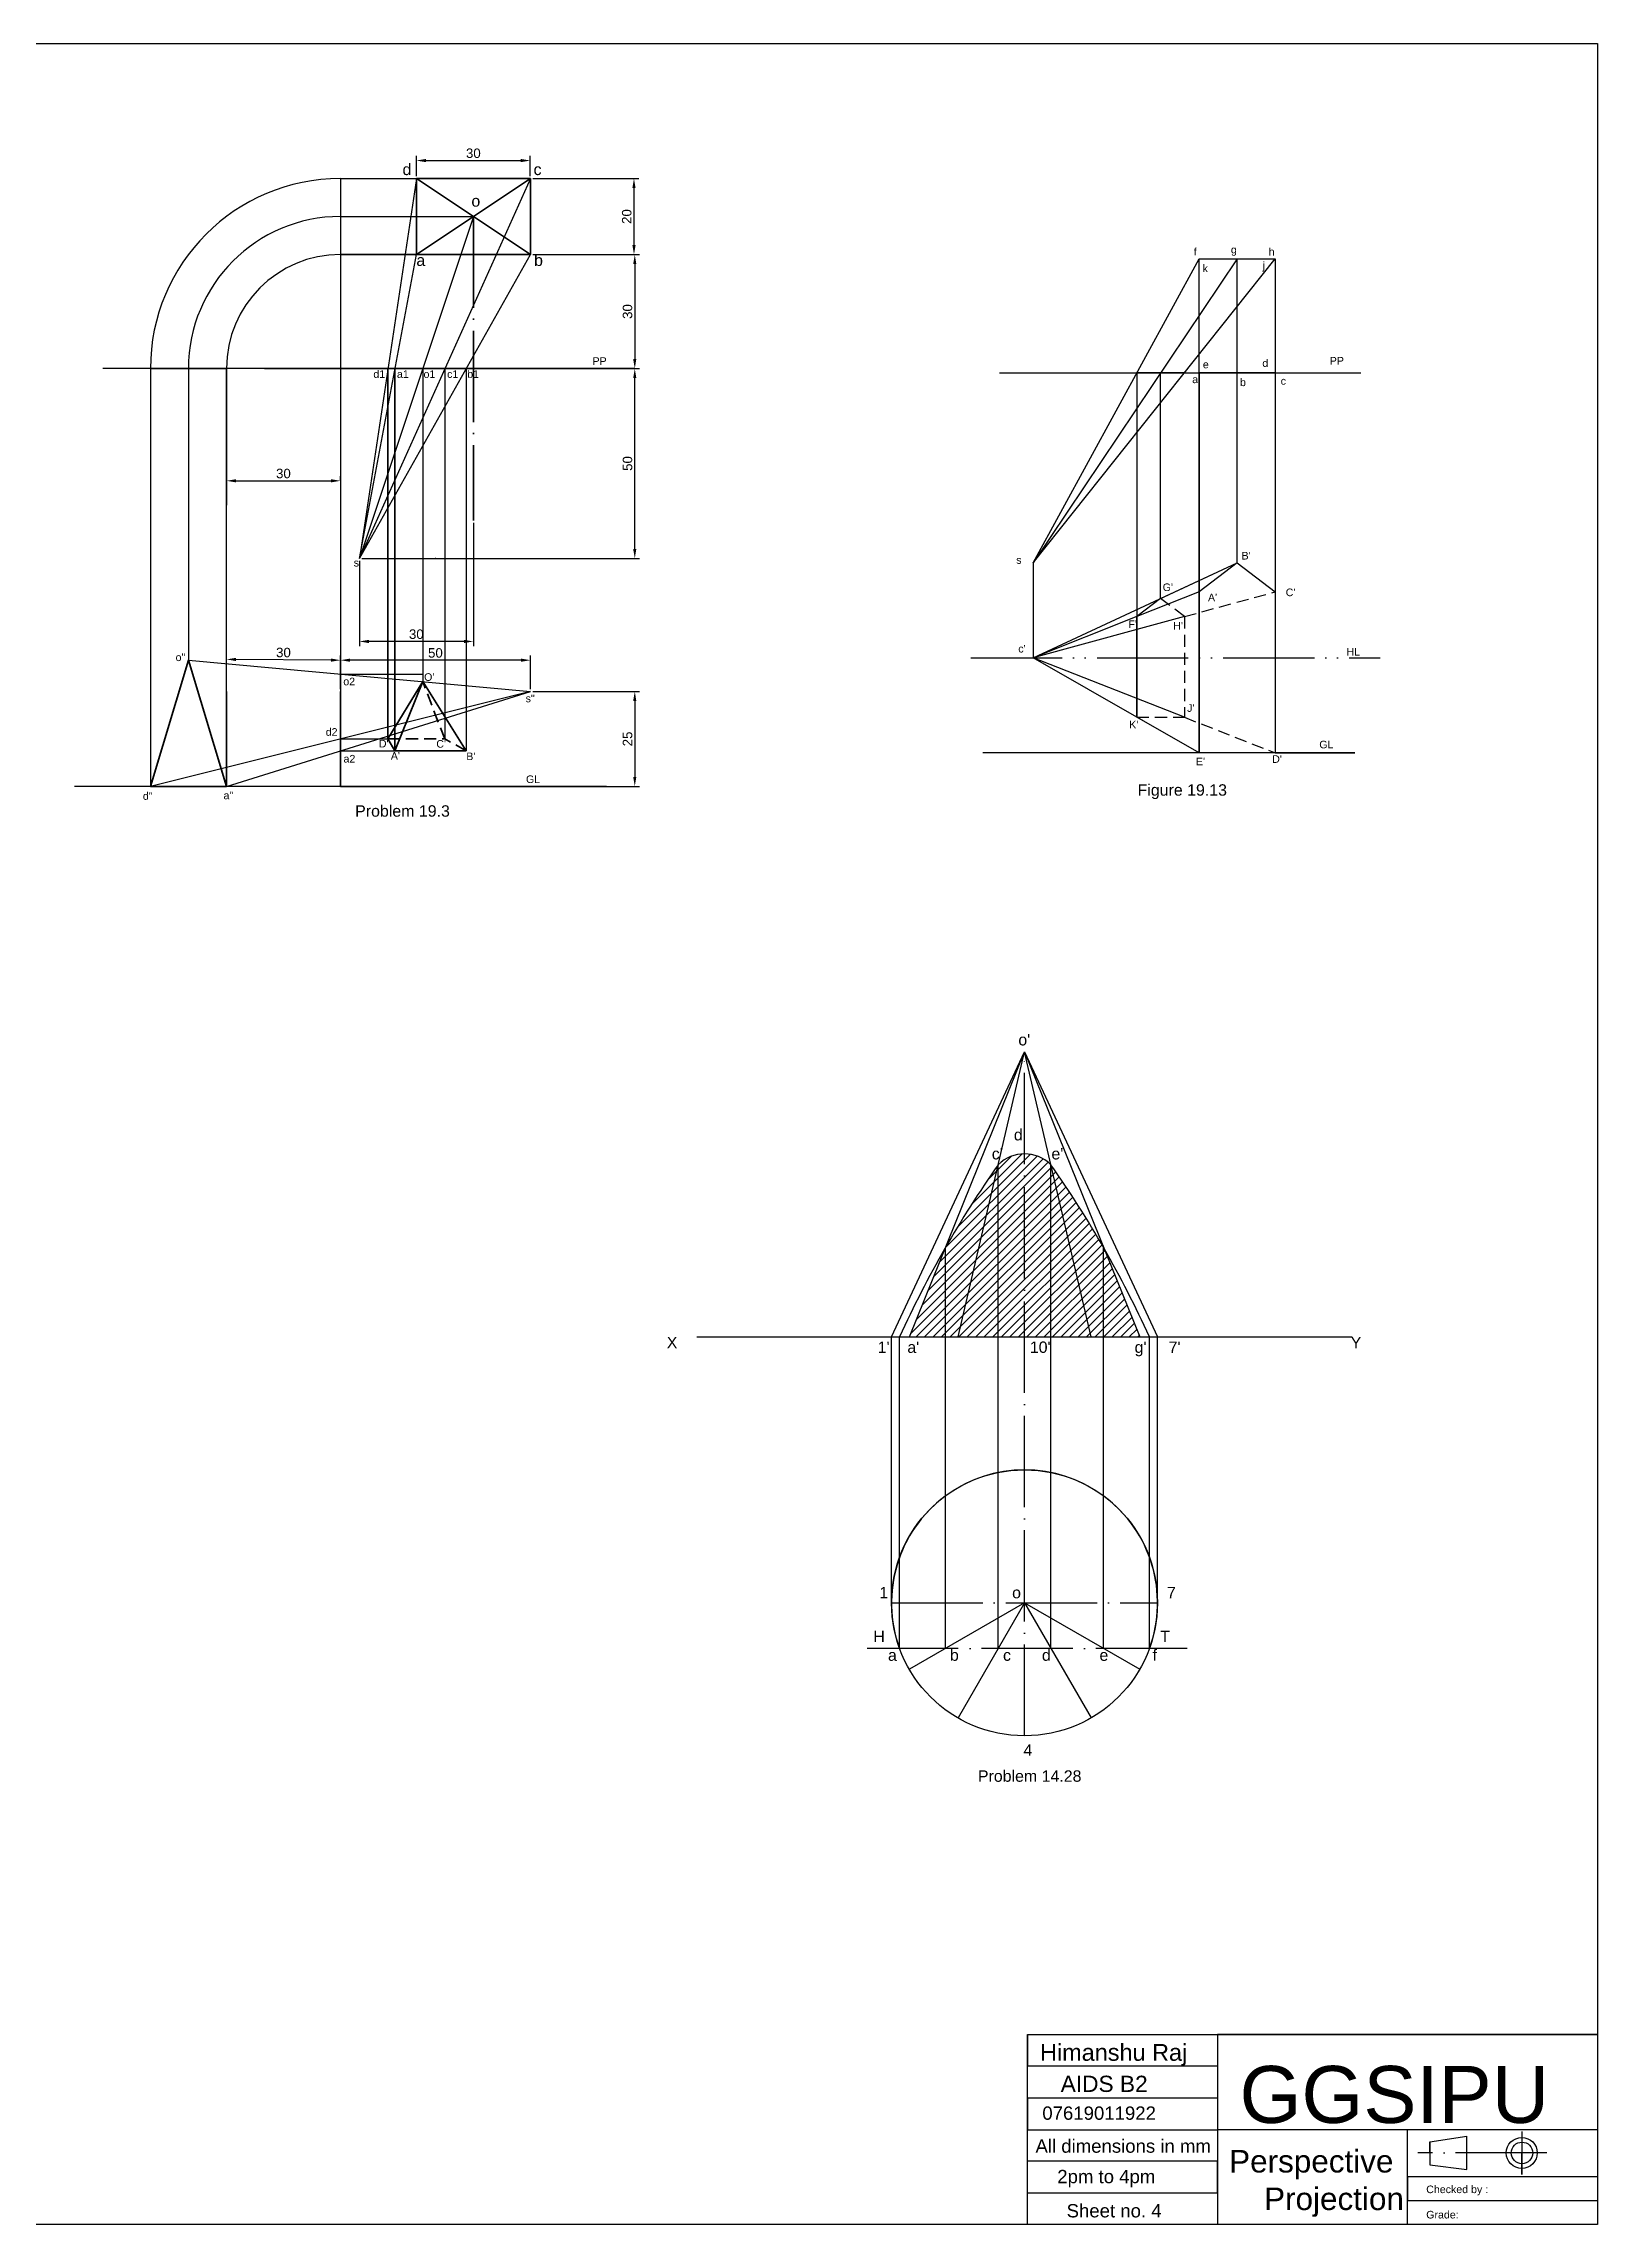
# Model space of a CAD drawing. Header units: millimetres. Extents: x 20 to 831, y 10 to 584.
# Drawn here: x 422 to 831, y 10 to 584 of the extents above; entities that cross this region are included whole.
import ezdxf

# ---------------------------------------------------------------- set-up
doc = ezdxf.new("R2010")
doc.units = ezdxf.units.MM
for name, pattern in [('ACAD_ISO04W100', [30, 24, -3, 0, -3]), ('ACAD_ISO05W100', [33, 24, -3, 0, -3, 0, -3]), ('HIDDEN2', [4.7625, 3.175, -1.5875])]:
    doc.linetypes.add(name, pattern=pattern)
doc.styles.get("Standard").update_dxf_attribs({"font": 'arial.ttf'})
doc.dimstyles.new('ISO-25', dxfattribs={"dimtxt": 2.5, "dimasz": 2.5, "dimexe": 1.25, "dimexo": 0.625, "dimtad": 1, "dimtxsty": 'Standard', "dimcen": 2.5, "dimadec": 0, "dimazin": 0, "dimtfac": 1, "dimtmove": 0, "dimatfit": 3, "dimfxl": 1, "dimarcsym": 0})

# ---------------------------------------------------------------- blocks, each defined once
blk = doc.blocks.new('*D21')
at = {"color": 0, "lineweight": -2, "transparency": 16777216}
for p, q in [((470.2, 479.87), (470.2, 467.68)), ((472.7, 468.93), (497.7, 468.93)), ((500.2, 469.11), (500.2, 470.18))]:
    blk.add_line(p, q, dxfattribs=at)
at = {"color": 0, "transparency": 16777216}
for points in [[(472.7, 469.34), (472.7, 468.51), (470.2, 468.93)], [(497.7, 469.34), (497.7, 468.51), (500.2, 468.93)]]:
    blk.add_solid(points, dxfattribs=at)
at = {"layer": 'Defpoints', "color": 0, "transparency": 16777216}
for p in [(470.2, 480.5), (500.2, 468.93), (500.2, 468.48)]:
    blk.add_point(p, dxfattribs=at)
at = {"color": 0, "transparency": 16777216, "insert": (485.2, 470.83), "char_height": 2.5, "attachment_point": 5}
blk.add_mtext('30', dxfattribs=at)
blk = doc.blocks.new('*D22')
at = {"color": 0, "lineweight": -2, "transparency": 16777216}
for p, q in [((550.81, 528.48), (578.92, 528.48)), ((577.67, 525.98), (577.67, 500.98)), ((550.81, 498.48), (578.92, 498.48))]:
    blk.add_line(p, q, dxfattribs=at)
at = {"color": 0, "transparency": 16777216}
for points in [[(577.25, 525.98), (578.08, 525.98), (577.67, 528.48)], [(577.25, 500.98), (578.08, 500.98), (577.67, 498.48)]]:
    blk.add_solid(points, dxfattribs=at)
at = {"layer": 'Defpoints', "color": 0, "transparency": 16777216}
for p in [(550.18, 528.48), (550.18, 498.48), (577.67, 498.48)]:
    blk.add_point(p, dxfattribs=at)
at = {"color": 0, "transparency": 16777216, "insert": (575.77, 513.48), "char_height": 2.5, "attachment_point": 5, "rotation": 90}
blk.add_mtext('30', dxfattribs=at)
blk = doc.blocks.new('*D23')
at = {"color": 0, "lineweight": -2, "transparency": 16777216}
for p, q in [((508.29, 498.48), (578.92, 498.48)), ((577.67, 450.98), (577.67, 495.98)), ((505.81, 448.48), (578.92, 448.48))]:
    blk.add_line(p, q, dxfattribs=at)
at = {"color": 0, "transparency": 16777216}
for points in [[(577.25, 495.98), (578.08, 495.98), (577.67, 498.48)], [(577.25, 450.98), (578.08, 450.98), (577.67, 448.48)]]:
    blk.add_solid(points, dxfattribs=at)
at = {"layer": 'Defpoints', "color": 0, "transparency": 16777216}
for p in [(507.67, 498.48), (577.67, 498.48), (505.18, 448.48)]:
    blk.add_point(p, dxfattribs=at)
at = {"color": 0, "transparency": 16777216, "insert": (575.77, 473.48), "char_height": 2.5, "attachment_point": 5, "rotation": 90}
blk.add_mtext('50', dxfattribs=at)
blk = doc.blocks.new('*D24')
at = {"color": 0, "lineweight": -2, "transparency": 16777216}
for p, q in [((550.83, 413.48), (578.92, 413.48)), ((577.67, 410.98), (577.67, 390.98)), ((550.83, 388.48), (578.92, 388.48))]:
    blk.add_line(p, q, dxfattribs=at)
at = {"color": 0, "transparency": 16777216}
for points in [[(577.25, 410.98), (578.08, 410.98), (577.67, 413.48)], [(577.25, 390.98), (578.08, 390.98), (577.67, 388.48)]]:
    blk.add_solid(points, dxfattribs=at)
at = {"layer": 'Defpoints', "color": 0, "transparency": 16777216}
for p in [(550.2, 413.48), (550.2, 388.48), (577.67, 388.48)]:
    blk.add_point(p, dxfattribs=at)
at = {"color": 0, "transparency": 16777216, "insert": (575.77, 400.98), "char_height": 2.5, "attachment_point": 5, "rotation": 90}
blk.add_mtext('25', dxfattribs=at)
blk = doc.blocks.new('*D26')
at = {"color": 0, "lineweight": -2, "transparency": 16777216}
for p, q in [((535.18, 457.86), (535.18, 425.39)), ((505.18, 447.86), (505.18, 425.39)), ((532.68, 426.64), (507.68, 426.64))]:
    blk.add_line(p, q, dxfattribs=at)
at = {"color": 0, "transparency": 16777216}
for points in [[(507.68, 427.06), (507.68, 426.22), (505.18, 426.64)], [(532.68, 427.06), (532.68, 426.22), (535.18, 426.64)]]:
    blk.add_solid(points, dxfattribs=at)
at = {"layer": 'Defpoints', "color": 0, "transparency": 16777216}
for p in [(535.18, 458.48), (505.18, 448.48), (505.18, 426.64)]:
    blk.add_point(p, dxfattribs=at)
at = {"color": 0, "transparency": 16777216, "insert": (520.18, 428.54), "char_height": 2.5, "attachment_point": 5}
blk.add_mtext('30', dxfattribs=at)
blk = doc.blocks.new('*D27')
at = {"color": 0, "lineweight": -2, "transparency": 16777216}
for p, q in [((550.81, 548.48), (578.71, 548.48)), ((577.46, 545.98), (577.46, 530.98)), ((550.81, 528.48), (578.71, 528.48))]:
    blk.add_line(p, q, dxfattribs=at)
at = {"color": 0, "transparency": 16777216}
for points in [[(577.04, 545.98), (577.88, 545.98), (577.46, 548.48)], [(577.04, 530.98), (577.88, 530.98), (577.46, 528.48)]]:
    blk.add_solid(points, dxfattribs=at)
at = {"layer": 'Defpoints', "color": 0, "transparency": 16777216}
for p in [(550.18, 548.48), (550.18, 528.48), (577.46, 528.48)]:
    blk.add_point(p, dxfattribs=at)
at = {"color": 0, "transparency": 16777216, "insert": (575.56, 538.48), "char_height": 2.5, "attachment_point": 5, "rotation": 90}
blk.add_mtext('20', dxfattribs=at)
blk = doc.blocks.new('*D28')
at = {"color": 0, "lineweight": -2, "transparency": 16777216}
for p, q in [((520.18, 549.11), (520.18, 554.47)), ((522.68, 553.22), (547.68, 553.22)), ((550.18, 549.11), (550.18, 554.47))]:
    blk.add_line(p, q, dxfattribs=at)
at = {"color": 0, "transparency": 16777216}
for points in [[(522.68, 553.64), (522.68, 552.81), (520.18, 553.22)], [(547.68, 553.64), (547.68, 552.81), (550.18, 553.22)]]:
    blk.add_solid(points, dxfattribs=at)
at = {"layer": 'Defpoints', "color": 0, "transparency": 16777216}
for p in [(550.18, 553.22), (520.18, 548.48), (550.18, 548.48)]:
    blk.add_point(p, dxfattribs=at)
at = {"color": 0, "transparency": 16777216, "insert": (535.18, 555.13), "char_height": 2.5, "attachment_point": 5}
blk.add_mtext('30', dxfattribs=at)
blk = doc.blocks.new('*D29')
at = {"color": 0, "lineweight": -2, "transparency": 16777216}
for p, q in [((500.2, 414.11), (500.2, 422.96)), ((547.7, 421.71), (502.7, 421.71)), ((550.2, 414.11), (550.2, 422.96))]:
    blk.add_line(p, q, dxfattribs=at)
at = {"color": 0, "transparency": 16777216}
for points in [[(502.7, 422.13), (502.7, 421.29), (500.2, 421.71)], [(547.7, 422.13), (547.7, 421.29), (550.2, 421.71)]]:
    blk.add_solid(points, dxfattribs=at)
at = {"layer": 'Defpoints', "color": 0, "transparency": 16777216}
for p in [(500.2, 421.71), (500.2, 413.48), (550.2, 413.48)]:
    blk.add_point(p, dxfattribs=at)
at = {"color": 0, "transparency": 16777216, "insert": (525.2, 423.61), "char_height": 2.5, "attachment_point": 5}
blk.add_mtext('50', dxfattribs=at)
blk = doc.blocks.new('*D30')
at = {"color": 0, "lineweight": -2, "transparency": 16777216}
for p, q in [((470.2, 422.34), (470.21, 423.17)), ((497.7, 421.73), (472.7, 421.9)), ((500.2, 422.13), (500.21, 422.96))]:
    blk.add_line(p, q, dxfattribs=at)
at = {"color": 0, "transparency": 16777216}
for points in [[(472.7, 422.32), (472.7, 421.49), (470.2, 421.92)], [(497.7, 422.15), (497.7, 421.31), (500.2, 421.71)]]:
    blk.add_solid(points, dxfattribs=at)
at = {"layer": 'Defpoints', "color": 0, "transparency": 16777216}
for p in [(470.2, 421.92), (470.2, 421.71), (500.2, 421.5)]:
    blk.add_point(p, dxfattribs=at)
at = {"color": 0, "transparency": 16777216, "insert": (485.21, 423.72), "char_height": 2.5, "attachment_point": 5, "rotation": 359.60212}
blk.add_mtext('30', dxfattribs=at)

msp = doc.modelspace()

# ---------------------------------------------------------------- hatches: boundary and pattern name
h = msp.add_hatch()
h.set_pattern_fill('ANSI31', color=256, scale=0.5)
h.set_pattern_definition([(45, (492.7868, -157.7742), (-1.122532, 1.122532), [])])
h.paths.add_polyline_path([(659.451, 267.169), (649.924, 243.597), (659.451, 243.597)])
h.paths.add_polyline_path([(673.307, 288.905, 0.0230509), (659.451, 267.169), (659.451, 243.597), (662.735, 243.597)])
h.paths.add_polyline_path([(673.307, 288.905), (662.735, 243.597), (673.307, 243.597)], flags=17)
h.paths.add_polyline_path([(680.235, 291.775, 0.1989124), (673.307, 288.905), (673.307, 243.597), (680.235, 243.597)])
h.paths.add_polyline_path([(687.164, 288.905, 0.1989124), (680.235, 291.775), (680.235, 243.597), (687.164, 243.597)])
h.paths.add_polyline_path([(687.164, 288.905), (687.164, 243.597), (697.735, 243.597)], flags=17)
h.paths.add_polyline_path([(701.02, 267.169, 0.0230509), (687.164, 288.905), (697.735, 243.597), (701.02, 243.597)])
h.paths.add_polyline_path([(701.02, 267.169), (701.02, 243.597), (710.546, 243.597)])

# ---------------------------------------------------------------- linework, layer by layer
for p, q in [((20, 584), (831, 584)), ((831, 584), (831, 10)), ((500.2, 548.483), (500.2, 388.483)), ((500.2, 548.483), (500.2, 498.483)), ((500.2, 548.483), (520.184, 548.483)), ((520.184, 548.483), (505.184, 448.483)), ((550.184, 548.483), (505.184, 448.483)), ((550.184, 528.483), (550.184, 548.483)), ((500.2, 538.483), (535.184, 538.483)), ((535.184, 538.483), (505.184, 448.483)), ((520.184, 528.483), (535.184, 538.483)), ((520.184, 528.483), (500.2, 528.483)), ((500.2, 528.483), (535.184, 528.483)), ((505.184, 448.483), (550.184, 528.483)), ((505.184, 448.483), (520.184, 528.483)), ((550.184, 528.483), (520.184, 528.483)), ((682.505, 447.315), (726.197, 527.315)), ((736.197, 527.315), (682.505, 447.315)), ((682.505, 447.315), (746.197, 527.315)), ((726.197, 527.315), (736.197, 527.315)), ((577.668, 498.483), (437.668, 498.483)), ((470.2, 498.483), (450.2, 498.483)), ((450.2, 498.483), (450.2, 388.483)), ((462.279, 498.483), (450.2, 498.483)), ((450.2, 498.483), (450.2, 465.338)), ((450.2, 498.483), (470.2, 498.483)), ((460.2, 498.483), (460.2, 421.712)), ((470.2, 498.483), (462.279, 498.483)), ((470.2, 388.483), (470.2, 498.483)), ((470.2, 498.483), (470.2, 462.513)), ((470.2, 462.513), (470.2, 498.483)), ((480.184, 498.483), (550.184, 498.483)), ((512.684, 498.483), (512.684, 400.983)), ((512.684, 400.983), (512.684, 498.483)), ((512.684, 498.483), (514.559, 498.483)), ((514.559, 498.483), (514.559, 398.483)), ((514.559, 397.858), (514.559, 498.483)), ((514.559, 498.483), (521.851, 498.483)), ((521.851, 498.483), (521.851, 416.075)), ((521.851, 498.483), (527.684, 498.483)), ((527.684, 498.483), (527.684, 400.983)), ((533.309, 498.483), (533.309, 397.858)), ((673.658, 497.315), (768.77, 497.315)), ((722.312, 497.315), (709.812, 497.315)), ((709.812, 497.315), (709.812, 406.69)), ((716.062, 437.94), (716.062, 497.315)), ((716.062, 497.315), (722.312, 497.315)), ((726.197, 497.315), (726.197, 397.315)), ((726.197, 397.315), (726.197, 497.315)), ((726.197, 497.315), (736.197, 497.315)), ((746.197, 497.315), (736.197, 497.315)), ((736.197, 447.315), (736.197, 497.315)), ((736.197, 497.315), (746.197, 497.315)), ((746.197, 497.315), (746.197, 397.315)), ((682.505, 447.315), (682.505, 422.315)), ((682.505, 422.315), (736.197, 447.315)), ((709.812, 433.184), (682.505, 422.315)), ((722.312, 433.184), (709.812, 429.771)), ((709.812, 429.771), (682.505, 422.315)), ((460.2, 421.712), (550.2, 413.483)), ((726.197, 397.315), (682.505, 422.315)), ((722.312, 406.69), (682.505, 422.315)), ((550.2, 413.483), (450.2, 388.483)), ((470.2, 413.483), (470.2, 388.483)), ((470.2, 388.483), (550.2, 413.483)), ((500.2, 418.054), (521.851, 418.054)), ((500.2, 388.483), (500.2, 413.483)), ((500.2, 400.983), (512.684, 400.983)), ((500.2, 397.858), (533.309, 397.858)), ((767.195, 397.315), (669.227, 397.315)), ((746.197, 397.315), (767.195, 397.315)), ((570.2, 388.483), (430.2, 388.483)), ((450.2, 388.483), (462.279, 388.483)), ((500.2, 388.483), (570.2, 388.483)), ((649.924, 243.597), (680.235, 318.597)), ((662.735, 243.597), (680.235, 318.597)), ((680.235, 318.597), (710.546, 243.597)), ((697.735, 243.597), (680.235, 318.597)), ((673.307, 243.597), (673.307, 288.905)), ((687.164, 243.597), (687.164, 288.905)), ((659.451, 243.597), (659.451, 267.169)), ((701.02, 243.597), (701.02, 267.169)), ((593.989, 243.597), (766.481, 243.597)), ((645.235, 173.597), (645.235, 243.597)), ((647.357, 161.597), (647.357, 243.597)), ((659.451, 161.597), (659.451, 243.597)), ((673.307, 161.597), (673.307, 243.597)), ((687.164, 161.597), (687.164, 243.597)), ((701.02, 161.597), (701.02, 243.597)), ((713.114, 161.597), (713.114, 243.597)), ((715.235, 173.597), (715.235, 243.597)), ((680.235, 173.597), (649.924, 156.097)), ((680.235, 173.597), (662.735, 143.286)), ((680.235, 173.597), (697.735, 143.286)), ((680.235, 173.597), (710.546, 156.097)), ((681, 10), (681, 60)), ((681, 60), (831, 60)), ((681, 60), (681, 51.7)), ((681, 60), (681, 51.7)), ((831, 60), (731, 60)), ((731, 60), (731, 10)), ((681, 51.7), (731, 51.7)), ((731, 51.7), (731, 43.2)), ((731, 43.2), (681, 43.2)), ((681, 43.2), (681, 34.9)), ((681, 26.6), (681, 34.9)), ((681, 34.9), (731, 34.9)), ((731, 35), (831, 35)), ((781, 10), (781, 35)), ((781, 35), (831, 35)), ((811.115, 23.138), (811.203, 34.45)), ((831, 35), (831, 22.5)), ((786.889, 31.721), (796.637, 33.203)), ((786.889, 28.806), (786.889, 31.721)), ((786.889, 31.721), (786.889, 25.646)), ((796.637, 24.409), (796.637, 33.203)), ((811.115, 28.806), (811.115, 23.138)), ((731, 26.6), (681, 26.6)), ((731, 18.3), (731, 26.6)), ((786.889, 25.646), (796.637, 24.409)), ((681, 18.3), (731, 18.3)), ((831, 22.5), (781, 22.5)), ((781, 22.5), (781, 16.25)), ((781, 16.25), (831, 16.25)), ((831, 10), (20, 10)), ((831, 10), (681, 10)), ((831, 10), (781, 10))]:
    msp.add_line(p, q)
at = {"lineweight": 35}
for p, q in [((520.184, 548.483), (550.184, 528.483)), ((520.184, 528.483), (550.184, 548.483)), ((512.684, 400.983), (521.851, 416.075)), ((521.851, 416.075), (514.559, 397.858)), ((521.851, 416.075), (533.309, 397.858)), ((514.559, 397.858), (512.684, 400.983)), ((533.309, 397.858), (514.559, 397.858))]:
    msp.add_line(p, q, dxfattribs=at)
at = {"linetype": 'ACAD_ISO04W100', "lineweight": 35}
msp.add_line((535.184, 538.483), (535.184, 458.483), dxfattribs=at)
at = {"lineweight": 30}
for p, q in [((736.197, 497.315), (736.197, 527.315)), ((716.062, 437.94), (736.197, 447.315)), ((736.197, 447.315), (726.197, 439.706)), ((736.197, 447.315), (746.197, 439.706)), ((726.197, 439.706), (709.812, 433.184)), ((716.062, 437.94), (709.812, 433.184)), ((726.197, 438.832), (726.197, 397.315)), ((746.197, 439.706), (746.197, 397.315)), ((709.812, 406.69), (709.812, 433.184)), ((726.197, 397.315), (709.812, 406.69)), ((746.197, 397.315), (726.197, 397.315)), ((645.235, 243.597), (680.235, 318.597)), ((680.235, 318.597), (715.235, 243.597))]:
    msp.add_line(p, q, dxfattribs=at)
at = {"linetype": 'HIDDEN2'}
for p, q in [((722.312, 433.184), (716.062, 437.94)), ((722.312, 433.184), (746.197, 439.706)), ((722.312, 433.184), (722.312, 406.69)), ((709.812, 406.69), (722.312, 406.69)), ((722.312, 406.69), (746.197, 397.315))]:
    msp.add_line(p, q, dxfattribs=at)
at = {"linetype": 'ACAD_ISO05W100'}
msp.add_line((666.12, 422.315), (773.823, 422.315), dxfattribs=at)
at = {"linetype": 'HIDDEN2', "lineweight": 35}
for p, q in [((527.684, 400.983), (521.851, 416.075)), ((512.684, 400.983), (527.684, 400.983)), ((533.309, 397.858), (527.684, 400.983))]:
    msp.add_line(p, q, dxfattribs=at)
at = {"linetype": 'ACAD_ISO04W100'}
for p, q in [((680.235, 138.597), (680.235, 318.597)), ((645.235, 173.597), (715.235, 173.597)), ((723.014, 161.597), (635.851, 161.597)), ((817.703, 28.806), (783.724, 28.806))]:
    msp.add_line(p, q, dxfattribs=at)
at = {"lineweight": 35}
for points in [[(550.184, 528.483), (520.184, 528.483), (520.184, 548.483), (550.184, 548.483)], [(450.2, 388.483), (470.2, 388.483), (460.2, 421.712)]]:
    msp.add_lwpolyline(points, close=True, dxfattribs=at)
at = {"lineweight": 30}
msp.add_lwpolyline([(746.197, 497.315), (726.197, 497.315), (726.197, 527.315), (746.197, 527.315)], close=True, dxfattribs=at)
for centre, radius in [((680.235, 173.597), 35), ((811.115, 28.806), 4.076), ((811.166, 28.806), 2.843)]:
    msp.add_circle(centre, radius)
for radius in [50, 40, 30]:
    msp.add_arc((500.2, 498.483), radius, 90, 180)
for centre, radius, start, end in [((901.996, 127.836), 279.717, 144.842393, 155.553043), ((680.235, 281.977), 9.798, 45, 135), ((458.475, 127.836), 279.717, 24.446957, 35.157607), ((680.235, 173.597), 35, 339.948957, 200.051043)]:
    msp.add_arc(centre, radius, start, end, dxfattribs=at)
msp.add_point((525.2, 448.483))

# ---------------------------------------------------------------- texts
at = {"linetype": 'HIDDEN2', "attachment_point": 1}
for s, width, insert, char_height in [('d^I^I         c', 41.56576, (516.557, 552.394), 3), ('o', 4711.55052, (534.665, 544.083), 3), ('a^I^I      b', 4711.55052, (520.184, 528.483), 3), ('f', 3.11999, (724.776, 530.233), 2), ('g', 3.11999, (734.561, 530.772), 2), ('h', 3.11999, (744.493, 530.224), 2), ('k', 3.11999, (727.11, 525.845), 2), ('j', 3.11999, (742.888, 526.594), 2), ('PP', 41.56576, (566.554, 501.441), 2), ('e', 3.11999, (727.175, 500.551), 2), ('d', 3.11999, (742.826, 500.913), 2), ('PP', 3.11999, (760.574, 501.521), 2), ('d1    a1     o1    c1   b1', 41.56576, (508.868, 498.015), 2), ('a', 3.11999, (724.379, 496.641), 2), ('b', 3.11999, (736.951, 495.855), 2), ('c', 3.11999, (747.656, 496.215), 2), ('s', 3.11999, (503.697, 448.372), 2), ('s', 3.11999, (678.06, 449.08), 2), ("B'", 3.11999, (737.354, 450.214), 2), ("G'", 3.11999, (716.602, 441.908), 2), ("A'", 3.11999, (728.523, 439.205), 2), ("C'", 3.11999, (748.981, 440.567), 2), ("F'", 3.11999, (707.585, 432.171), 2), ("H'", 3.11999, (719.39, 431.748), 2), ("c'", 3.11999, (678.595, 425.734), 2), ('HL', 3.11999, (764.985, 424.908), 2), ('o"', 5.64504, (456.825, 423.479), 2), ('o2', 3.11999, (500.958, 417.113), 2), ("O'", 3.11999, (522.226, 418.274), 2), ('s"', 3.11999, (548.945, 412.643), 2), ("J'", 3.11999, (723.024, 410.119), 2), ('d2', 3.11999, (496.333, 403.82), 2), ("K'", 3.11999, (707.792, 405.76), 2), ('a2', 3.11999, (501.018, 396.779), 2), ("D'", 3.11999, (510.317, 400.746), 2), ("A'", 3.11999, (513.465, 397.529), 2), ("C'", 3.11999, (525.432, 400.684), 2), ("B'", 3.11999, (533.328, 397.408), 2), ("D'", 3.11999, (745.412, 396.687), 2), ('GL', 3.11999, (757.812, 400.511), 2), ('GL', 3.11999, (549.044, 391.38), 2), ("E'", 3.11999, (725.355, 396.053), 2), ('d"', 3.11999, (448.22, 386.959), 2), ('a"', 3.11999, (469.44, 387.116), 2), ('Figure 19.13', 28.90917, (709.992, 389.05), 3), ('Problem 19.3', 28.90917, (504.082, 383.521), 3), ("      o'\\P\\P\\P\\P\\P     d'\\Pc'           e'", 22.90023, (671.622, 323.316), 3), ('X^I^I^I^I^I^I^I^I^I^I^I^I^I^I^IY', 196.19712, (586.082, 243.597), 3), ("1'    a'                         10'                   g'     7'", 89.23856, (641.611, 242.383), 3), ('1                            o                                 7', 78.6629, (642.045, 177.794), 3), ('H ^I^I^I^I^I^I   T', 97.89141, (640.443, 166.247), 3), ('a            b          c       d           e          f\\P\\P\\P\\P\\P^I^I          4', 76.01899, (644.305, 161.333), 3), ('Problem 14.28', 28.90917, (667.971, 129.502), 3)]:
    msp.add_mtext_dynamic_manual_height_columns(s, width=width, gutter_width=515.388, heights=[0], dxfattribs=dict(at, insert=insert, char_height=char_height))
at = {"attachment_point": 1}
for s, width, gutter_width, heights, insert, char_height in [('Himanshu Raj', 43.70329, 44.151, [0], (684.327, 57.474), 4.41515), (' GGSIPU', 100, 515.388, [20], (731, 51.7), 15), ('07619011922', 7.3747, 50, [0], (684.925, 41.033), 3.4983), ('All dimensions in mm', 55.75971, 34.983, [6.754], (683.122, 32.359), 3.49829), ('Perspective \\P    Projection', 68.27942, 84.682, [32.708], (734.089, 29.577), 5.92489), ('2pm to 4pm', 50, 50, [0], (688.858, 24.34), 3.4983), ('Checked by :\\P\\PGrade:', 50, 515.388, [0], (785.957, 20.227), 2)]:
    msp.add_mtext_dynamic_manual_height_columns(s, width=width, gutter_width=gutter_width, heights=heights, dxfattribs=dict(at, insert=insert, char_height=char_height))
for s, insert, char_height in [('AIDS B2', (689.761, 49.133), 4.2727), ('Sheet no. 4', (691.316, 15.338), 3.4983)]:
    msp.add_mtext(s, dxfattribs=dict(at, insert=insert, char_height=char_height))

# ---------------------------------------------------------------- dimensions: what is measured, and where the dimension line sits
for base, p1, p2, picture, middle in [((550.184, 553.223), (520.184, 548.483), (550.184, 548.483), '*D28', (535.184, 555.125)), ((500.2, 468.927), (470.2, 480.498), (500.2, 468.483), '*D21', (485.2, 470.829)), ((505.184, 426.641), (535.184, 458.483), (505.184, 448.483), '*D26', (520.184, 428.543)), ((500.2, 421.712), (550.2, 413.483), (500.2, 413.483), '*D29', (525.2, 423.613))]:
    dim = msp.add_linear_dim(base=base, p1=p1, p2=p2, dimstyle='ISO-25')
    dim.commit()
    dim.dimension.update_dxf_attribs({"geometry": picture, "text_midpoint": middle})
for base, p1, p2, picture, middle in [((577.46, 528.483), (550.184, 548.483), (550.184, 528.483), '*D27', (575.558, 538.483)), ((577.668, 498.483), (550.184, 528.483), (550.184, 498.483), '*D22', (575.766, 513.483)), ((577.668, 498.483), (505.184, 448.483), (507.668, 498.483), '*D23', (575.767, 473.483)), ((577.668, 388.483), (550.2, 413.483), (550.2, 388.483), '*D24', (575.767, 400.983))]:
    dim = msp.add_linear_dim(base=base, p1=p1, p2=p2, angle=90, dimstyle='ISO-25')
    dim.commit()
    dim.dimension.update_dxf_attribs({"geometry": picture, "text_midpoint": middle})
dim = msp.add_aligned_dim(p1=(500.2, 421.503), p2=(470.2, 421.712), distance=-0.208, dimstyle='ISO-25')
dim.commit()
dim.dimension.update_dxf_attribs({"geometry": '*D30', "text_midpoint": (485.215, 423.718)})

doc.saveas('drawing.dxf')
